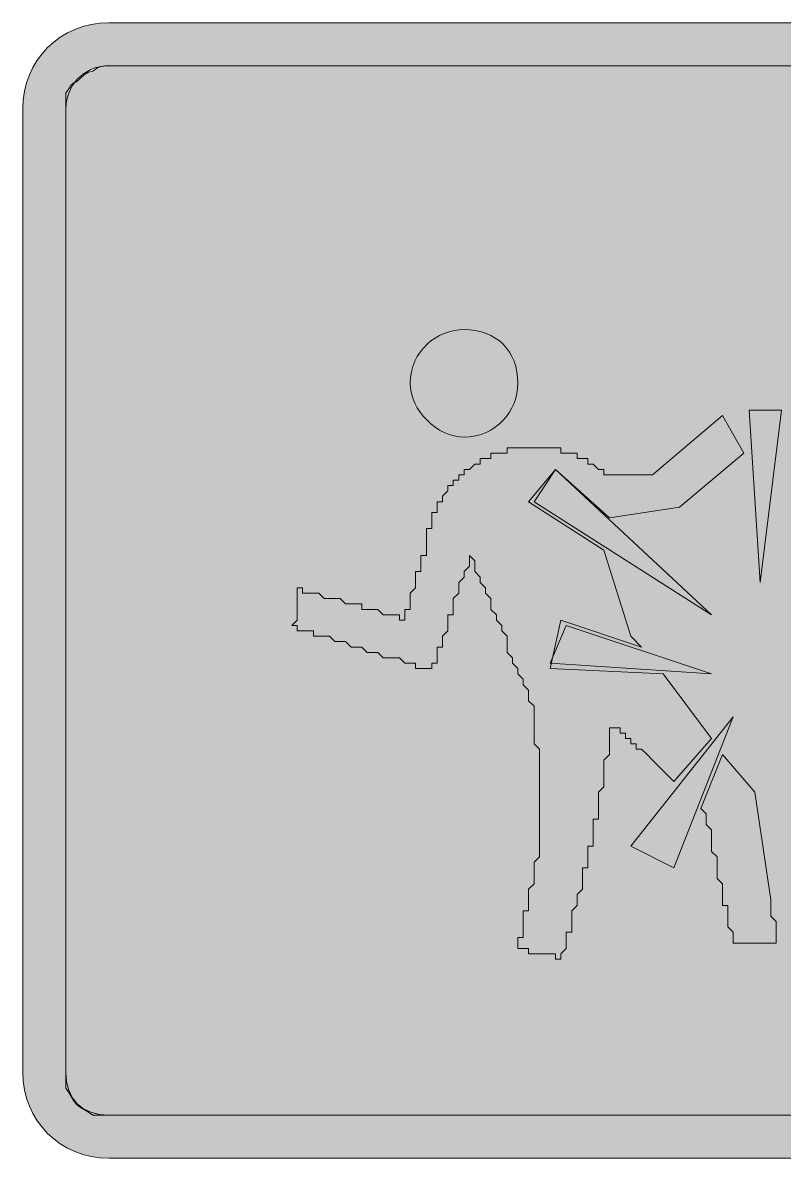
# Model space of a CAD drawing. Header units: metres. Extents: x 68 to 498, y 9 to 262.
# Drawn here: x 68.1 to 237.9, y 9.1 to 262.3 of the extents above; entities that cross this region are included whole.
import ezdxf

# ---------------------------------------------------------------- set-up
doc = ezdxf.new("R2010")
doc.units = ezdxf.units.M
doc.layers.add('FILL_BLACK_000000', color=7, linetype='Continuous', true_color=0x000000)
doc.layers.add('FILL_PINK_E1E1E1', color=7, linetype='Continuous', true_color=0xe1e1e1)

msp = doc.modelspace()

# ---------------------------------------------------------------- hatches: boundary and pattern name
at = {"layer": 'FILL_BLACK_000000', "true_color": 0x000000}
h = msp.add_hatch(color=7, dxfattribs=at)
h.dxf.hatch_style = 1
h.paths.add_polyline_path([(482.11, 261.89), (483.87, 261.37), (485.58, 260.67), (487.24, 259.8), (488.82, 258.78), (490.33, 257.61), (491.73, 256.32), (493.02, 254.92), (494.19, 253.41), (495.21, 251.83), (496.08, 250.17), (496.78, 248.46), (497.3, 246.7), (497.62, 244.92), (497.73, 243.12), (497.73, 28.32), (497.62, 26.52), (497.3, 24.74), (496.78, 22.98), (496.08, 21.27), (495.21, 19.61), (494.19, 18.03), (493.02, 16.52), (491.73, 15.12), (490.33, 13.48), (488.82, 12.16), (487.24, 11.11), (485.58, 10.32), (483.87, 9.75), (482.11, 9.38), (480.33, 9.18), (478.53, 9.12), (87.33, 9.12), (85.33, 9.22), (83.4, 9.5), (81.55, 9.97), (79.77, 10.6), (78.09, 11.4), (76.51, 12.35), (75.04, 13.44), (73.68, 14.67), (72.45, 16.03), (71.36, 17.5), (70.41, 19.08), (69.61, 20.76), (68.98, 22.54), (68.51, 24.39), (68.23, 26.32), (68.13, 28.32), (68.13, 243.12), (68.23, 245.12), (68.51, 247.05), (68.98, 248.9), (69.61, 250.68), (70.41, 252.36), (71.36, 253.94), (72.45, 255.41), (73.68, 256.77), (75.04, 258), (76.51, 259.09), (78.09, 260.04), (79.77, 260.84), (81.55, 261.47), (83.4, 261.94), (85.33, 262.22), (87.33, 262.32), (478.53, 262.32), (480.33, 262.21), (482.11, 261.89)])
h.paths.add_polyline_path([(86.23, 252.66), (85.19, 252.5), (84.22, 252.25), (83.3, 251.89), (81.66, 250.95), (80.28, 249.72), (79.19, 248.27), (78.39, 246.64), (77.9, 244.91), (77.73, 243.12), (77.73, 28.32), (77.9, 26.18), (78.39, 24.29), (79.19, 22.65), (80.28, 21.27), (81.66, 20.18), (83.3, 19.38), (85.19, 18.89), (87.33, 18.72), (478.53, 18.72), (480.32, 18.89), (482.05, 19.38), (483.68, 20.18), (485.13, 21.27), (486.36, 22.65), (487.31, 24.29), (487.66, 25.21), (487.91, 26.18), (488.07, 27.22), (488.13, 28.32), (488.13, 243.12), (487.92, 244.9), (487.38, 246.57), (486.61, 248.01), (485.73, 249.12), (483.93, 250.69), (482.13, 251.82), (481.23, 252.21), (480.33, 252.49), (479.43, 252.66), (478.53, 252.72), (87.33, 252.72), (86.23, 252.66)], flags=16)
h = msp.add_hatch(color=7, dxfattribs=at)
h.dxf.hatch_style = 1
h.paths.add_polyline_path([(178.47, 180.8), (178.31, 179.68), (178.04, 178.58), (177.67, 177.51), (177.2, 176.48), (176.63, 175.49), (175.97, 174.55), (175.23, 173.67), (174.4, 172.86), (173.49, 172.13), (172.5, 171.49), (171.44, 170.95), (170.31, 170.51), (169.11, 170.19), (167.85, 169.99), (166.53, 169.92), (165.41, 169.99), (164.29, 170.19), (163.19, 170.51), (162.12, 170.95), (161.09, 171.49), (160.1, 172.13), (159.16, 172.86), (158.28, 173.67), (157.47, 174.55), (156.74, 175.49), (156.1, 176.48), (155.56, 177.51), (155.12, 178.58), (154.8, 179.68), (154.6, 180.8), (154.53, 181.92), (154.6, 183.24), (154.8, 184.5), (155.12, 185.7), (155.56, 186.83), (156.1, 187.89), (156.74, 188.88), (157.47, 189.79), (158.28, 190.62), (159.16, 191.36), (160.1, 192.02), (161.09, 192.59), (162.12, 193.06), (163.19, 193.43), (164.29, 193.7), (165.41, 193.86), (166.53, 193.92), (167.85, 193.86), (169.11, 193.7), (170.31, 193.43), (171.44, 193.06), (172.5, 192.59), (173.49, 192.02), (174.4, 191.36), (175.23, 190.62), (175.97, 189.79), (176.63, 188.88), (177.2, 187.89), (177.67, 186.83), (178.04, 185.7), (178.31, 184.5), (178.47, 183.24), (178.53, 181.92), (178.47, 180.8)])
h = msp.add_hatch(color=7, dxfattribs=at)
h.dxf.hatch_style = 1
h.paths.add_polyline_path([(198.93, 103.92), (198.93, 102.72), (198.93, 101.52), (198.93, 100.32), (198.93, 99.12), (197.73, 97.92), (197.73, 96.72), (197.73, 95.52), (197.73, 94.32), (197.73, 93.12), (197.73, 91.92), (196.53, 90.72), (196.53, 89.52), (196.53, 88.32), (196.53, 87.12), (196.53, 85.92), (196.53, 84.72), (195.33, 84.72), (195.33, 83.52), (195.33, 82.32), (195.33, 81.12), (195.33, 79.92), (195.33, 78.72), (194.13, 78.72), (194.13, 77.52), (194.13, 76.32), (194.13, 75.12), (194.13, 73.92), (192.93, 73.92), (192.93, 72.72), (192.93, 71.52), (192.93, 70.32), (192.93, 69.12), (191.73, 67.92), (191.73, 66.72), (191.73, 65.52), (190.53, 64.32), (190.53, 63.12), (190.53, 61.92), (190.53, 60.72), (190.53, 59.52), (189.33, 59.52), (189.33, 58.32), (189.33, 57.12), (189.33, 55.92), (188.13, 54.72), (188.13, 53.52), (186.93, 53.52), (186.93, 54.72), (185.73, 54.72), (184.53, 54.72), (183.33, 54.72), (182.13, 54.72), (180.93, 54.72), (180.93, 55.92), (179.73, 55.92), (178.53, 55.92), (178.53, 57.12), (178.53, 58.32), (179.73, 58.32), (179.73, 59.52), (179.73, 60.72), (179.73, 61.92), (179.73, 63.12), (179.73, 64.32), (180.93, 64.32), (180.93, 65.52), (180.93, 66.72), (180.93, 67.92), (180.93, 69.12), (182.13, 70.32), (182.13, 71.52), (182.13, 72.72), (182.13, 73.92), (182.13, 75.12), (183.33, 76.32), (183.33, 77.52), (183.33, 78.72), (183.33, 79.92), (183.33, 81.12), (183.33, 82.32), (183.33, 83.52), (183.33, 84.72), (183.33, 85.92), (183.33, 87.12), (183.33, 88.32), (183.33, 89.52), (183.33, 90.72), (183.33, 91.92), (183.33, 93.12), (183.33, 94.32), (183.33, 95.52), (183.33, 96.72), (183.33, 97.92), (183.33, 99.12), (183.33, 100.32), (182.13, 101.52), (182.13, 102.72), (182.13, 103.92), (182.13, 105.12), (182.13, 106.32), (182.13, 107.52), (182.13, 108.72), (182.13, 109.92), (180.93, 111.12), (180.93, 112.32), (180.93, 113.52), (179.73, 114.72), (179.73, 115.92), (178.53, 117.12), (178.53, 118.32), (177.33, 119.52), (177.33, 120.72), (176.13, 121.92), (176.13, 124.32), (176.13, 125.52), (174.93, 126.72), (174.93, 127.92), (173.73, 129.12), (173.73, 130.32), (172.53, 131.52), (172.53, 132.72), (172.53, 133.92), (171.33, 135.12), (171.33, 136.32), (170.13, 137.52), (170.13, 138.72), (168.93, 139.92), (168.93, 141.12), (168.93, 142.32), (167.73, 143.52), (167.73, 142.32), (167.73, 141.12), (166.53, 139.92), (166.53, 138.72), (165.33, 137.52), (165.33, 136.32), (165.33, 135.12), (164.13, 133.92), (164.13, 132.72), (164.13, 131.52), (164.13, 130.32), (162.93, 130.32), (162.93, 129.12), (162.93, 127.92), (162.93, 126.72), (161.73, 125.52), (161.73, 124.32), (161.73, 123.12), (160.53, 123.12), (160.53, 121.92), (160.53, 120.72), (160.53, 119.52), (159.33, 119.52), (159.33, 118.32), (158.13, 118.32), (156.93, 118.32), (155.73, 118.32), (155.73, 119.52), (154.53, 119.52), (153.33, 119.52), (152.13, 120.72), (150.93, 120.72), (149.73, 120.72), (148.53, 120.72), (147.33, 121.92), (146.13, 121.92), (144.93, 121.92), (143.73, 123.12), (142.53, 123.12), (141.33, 123.12), (140.13, 124.32), (138.93, 124.32), (137.73, 124.32), (136.53, 125.52), (135.33, 125.52), (134.13, 125.52), (132.93, 125.52), (132.93, 126.72), (131.73, 126.72), (130.53, 126.72), (129.33, 126.72), (129.33, 127.92), (128.13, 127.92), (129.33, 129.12), (129.33, 130.32), (129.33, 131.52), (129.33, 132.72), (129.33, 133.92), (129.33, 135.12), (129.33, 136.32), (130.53, 136.32), (130.53, 135.12), (131.73, 135.12), (132.93, 135.12), (134.13, 135.12), (135.33, 133.92), (136.53, 133.92), (137.73, 133.92), (138.93, 133.92), (140.13, 132.72), (141.33, 132.72), (142.53, 132.72), (143.73, 132.72), (143.73, 131.52), (144.93, 131.52), (146.13, 131.52), (147.33, 131.52), (148.53, 130.32), (149.73, 130.32), (150.93, 130.32), (152.13, 130.32), (152.13, 129.12), (153.33, 129.12), (153.33, 130.32), (153.33, 131.52), (154.53, 131.52), (154.53, 132.72), (154.53, 133.92), (154.53, 135.12), (155.73, 136.32), (155.73, 137.52), (155.73, 138.72), (155.73, 139.92), (156.93, 139.92), (156.93, 141.12), (156.93, 142.32), (156.93, 143.52), (158.13, 143.52), (158.13, 144.72), (158.13, 145.92), (158.13, 147.12), (158.13, 148.32), (158.13, 149.52), (159.33, 149.52), (159.33, 150.72), (159.33, 151.92), (159.33, 153.12), (160.53, 153.12), (160.53, 154.32), (160.53, 155.52), (161.73, 155.52), (161.73, 156.72), (162.93, 157.92), (162.93, 159.12), (164.13, 159.12), (164.13, 160.32), (165.33, 160.32), (165.33, 161.52), (166.53, 161.52), (166.53, 162.72), (167.73, 162.72), (168.93, 163.92), (170.13, 163.92), (170.13, 165.12), (171.33, 165.12), (172.53, 165.12), (172.53, 166.32), (173.73, 166.32), (174.93, 166.32), (176.13, 166.32), (176.13, 167.52), (177.33, 167.52), (178.53, 167.52), (179.73, 167.52), (180.93, 167.52), (182.13, 167.52), (183.33, 167.52), (184.53, 167.52), (185.73, 167.52), (186.93, 167.52), (188.13, 167.52), (188.13, 166.32), (189.33, 166.32), (190.53, 166.32), (191.73, 166.32), (191.73, 165.12), (192.93, 165.12), (194.13, 165.12), (194.13, 163.92), (195.33, 163.92), (196.53, 162.72), (197.73, 162.72), (197.73, 161.52), (208.53, 161.52), (224.13, 174.72), (228.93, 166.32), (214.53, 154.32), (198.93, 151.92), (186.93, 162.72), (180.93, 155.52), (197.73, 144.72), (203.73, 125.52), (206.13, 123.12), (188.13, 129.12), (185.73, 118.32), (210.93, 117.12), (221.73, 102.72), (213.33, 93.12), (212.13, 94.32), (210.93, 95.52), (209.73, 96.72), (208.53, 97.92), (207.33, 99.12), (206.13, 100.32), (204.93, 100.32), (204.93, 101.52), (203.73, 101.52), (203.73, 102.72), (202.53, 102.72), (202.53, 103.92), (201.33, 103.92), (201.33, 105.12), (200.13, 105.12), (198.93, 105.12), (198.93, 103.92)])
h = msp.add_hatch(color=7, dxfattribs=at)
h.dxf.hatch_style = 1
h.paths.add_polyline_path([(232.53, 137.52), (230.13, 175.92), (237.33, 175.92), (232.53, 137.52)])
h = msp.add_hatch(color=7, dxfattribs=at)
h.dxf.hatch_style = 1
h.paths.add_polyline_path([(186.93, 162.72), (221.73, 130.32), (182.13, 155.52), (186.93, 162.72)])
h = msp.add_hatch(color=7, dxfattribs=at)
h.dxf.hatch_style = 1
h.paths.add_polyline_path([(221.73, 117.12), (185.73, 119.52), (189.33, 127.92), (221.73, 117.12)])
h = msp.add_hatch(color=7, dxfattribs=at)
h.dxf.hatch_style = 1
h.paths.add_polyline_path([(203.73, 78.72), (226.53, 107.52), (213.33, 73.92), (203.73, 78.72)])
h = msp.add_hatch(color=7, dxfattribs=at)
h.dxf.hatch_style = 1
h.paths.add_polyline_path([(224.13, 99.12), (231.33, 90.72), (234.93, 66.72), (234.93, 65.52), (234.93, 64.32), (234.93, 63.12), (236.13, 61.92), (236.13, 60.72), (236.13, 59.52), (236.13, 58.32), (236.13, 57.12), (234.93, 57.12), (233.73, 57.12), (232.53, 57.12), (231.33, 57.12), (230.13, 57.12), (228.93, 57.12), (227.73, 57.12), (226.53, 57.12), (226.53, 58.32), (226.53, 59.52), (225.33, 60.72), (225.33, 61.92), (225.33, 63.12), (225.33, 64.32), (225.33, 65.52), (224.13, 65.52), (224.13, 66.72), (224.13, 67.92), (224.13, 69.12), (224.13, 70.32), (222.93, 71.52), (222.93, 72.72), (222.93, 73.92), (222.93, 75.12), (222.93, 76.32), (221.73, 77.52), (221.73, 78.72), (221.73, 79.92), (221.73, 81.12), (221.73, 82.32), (220.53, 83.52), (220.53, 84.72), (220.53, 85.92), (219.33, 87.12), (224.13, 99.12)])
at = {"layer": 'FILL_PINK_E1E1E1', "true_color": 0xe1e1e1}
h = msp.add_hatch(color=7, dxfattribs=at)
h.dxf.hatch_style = 1
h.paths.add_polyline_path([(87.33, 18.72), (83.73, 18.72), (82.83, 19.43), (81.93, 19.92), (81.03, 20.41), (80.13, 21.12), (79.42, 22.02), (78.93, 22.92), (78.44, 23.82), (77.73, 24.72), (77.73, 28.32), (77.73, 243.12), (77.73, 246.72), (78.44, 247.6), (78.93, 248.37), (79.42, 248.91), (79.73, 249.07), (80.13, 249.12), (81.93, 250.77), (82.83, 251.31), (83.73, 251.52), (84.63, 252.21), (85.53, 252.57), (86.43, 252.7), (87.33, 252.72), (478.53, 252.72), (479.43, 252.66), (480.33, 252.49), (481.23, 252.21), (482.13, 251.82), (483.93, 250.69), (485.73, 249.12), (486.61, 248.01), (487.38, 246.57), (487.92, 244.9), (488.13, 243.12), (488.13, 28.32), (488.11, 27.42), (487.98, 26.52), (487.62, 25.62), (486.93, 24.72), (486.74, 23.82), (486.33, 22.92), (485.92, 22.02), (485.73, 21.12), (484.83, 20.41), (483.93, 19.92), (483.03, 19.43), (482.13, 18.72), (478.53, 18.72), (87.33, 18.72)])

# ---------------------------------------------------------------- linework, layer by layer
at = {"layer": 'FILL_BLACK_000000', "lineweight": 0, "true_color": 0x000000}
for points in [[(478.53, 9.12), (87.33, 9.12), (85.33, 9.22), (83.4, 9.5), (81.55, 9.97), (79.77, 10.6), (78.09, 11.4), (76.51, 12.35), (75.04, 13.44), (73.68, 14.67), (72.45, 16.03), (71.36, 17.5), (70.41, 19.08), (69.61, 20.76), (68.98, 22.54), (68.51, 24.39), (68.23, 26.32), (68.13, 28.32), (68.13, 243.12), (68.23, 245.12), (68.51, 247.05), (68.98, 248.9), (69.61, 250.68), (70.41, 252.36), (71.36, 253.94), (72.45, 255.41), (73.68, 256.77), (75.04, 258), (76.51, 259.09), (78.09, 260.04), (79.77, 260.84), (81.55, 261.47), (83.4, 261.94), (85.33, 262.22), (87.33, 262.32), (478.53, 262.32)], [(478.53, 252.72), (87.33, 252.72), (86.23, 252.66), (85.19, 252.5), (84.22, 252.25), (83.3, 251.89), (81.66, 250.95), (80.28, 249.72), (79.19, 248.27), (78.39, 246.64), (77.9, 244.91), (77.73, 243.12), (77.73, 28.32), (77.9, 26.18), (78.39, 24.29), (79.19, 22.65), (80.28, 21.27), (81.66, 20.18), (83.3, 19.38), (85.19, 18.89), (87.33, 18.72), (478.53, 18.72)]]:
    msp.add_lwpolyline(points, dxfattribs=at)
for points in [[(178.47, 180.8), (178.31, 179.68), (178.04, 178.58), (177.67, 177.51), (177.2, 176.48), (176.63, 175.49), (175.97, 174.55), (175.23, 173.67), (174.4, 172.86), (173.49, 172.13), (172.5, 171.49), (171.44, 170.95), (170.31, 170.51), (169.11, 170.19), (167.85, 169.99), (166.53, 169.92), (165.41, 169.99), (164.29, 170.19), (163.19, 170.51), (162.12, 170.95), (161.09, 171.49), (160.1, 172.13), (159.16, 172.86), (158.28, 173.67), (157.47, 174.55), (156.74, 175.49), (156.1, 176.48), (155.56, 177.51), (155.12, 178.58), (154.8, 179.68), (154.6, 180.8), (154.53, 181.92), (154.6, 183.24), (154.8, 184.5), (155.12, 185.7), (155.56, 186.83), (156.1, 187.89), (156.74, 188.88), (157.47, 189.79), (158.28, 190.62), (159.16, 191.36), (160.1, 192.02), (161.09, 192.59), (162.12, 193.06), (163.19, 193.43), (164.29, 193.7), (165.41, 193.86), (166.53, 193.92), (167.85, 193.86), (169.11, 193.7), (170.31, 193.43), (171.44, 193.06), (172.5, 192.59), (173.49, 192.02), (174.4, 191.36), (175.23, 190.62), (175.97, 189.79), (176.63, 188.88), (177.2, 187.89), (177.67, 186.83), (178.04, 185.7), (178.31, 184.5), (178.47, 183.24), (178.53, 181.92)], [(198.93, 103.92), (198.93, 102.72), (198.93, 101.52), (198.93, 100.32), (198.93, 99.12), (197.73, 97.92), (197.73, 96.72), (197.73, 95.52), (197.73, 94.32), (197.73, 93.12), (197.73, 91.92), (196.53, 90.72), (196.53, 89.52), (196.53, 88.32), (196.53, 87.12), (196.53, 85.92), (196.53, 84.72), (195.33, 84.72), (195.33, 83.52), (195.33, 82.32), (195.33, 81.12), (195.33, 79.92), (195.33, 78.72), (194.13, 78.72), (194.13, 77.52), (194.13, 76.32), (194.13, 75.12), (194.13, 73.92), (192.93, 73.92), (192.93, 72.72), (192.93, 71.52), (192.93, 70.32), (192.93, 69.12), (191.73, 67.92), (191.73, 66.72), (191.73, 65.52), (190.53, 64.32), (190.53, 63.12), (190.53, 61.92), (190.53, 60.72), (190.53, 59.52), (189.33, 59.52), (189.33, 58.32), (189.33, 57.12), (189.33, 55.92), (188.13, 54.72), (188.13, 53.52), (186.93, 53.52), (186.93, 54.72), (185.73, 54.72), (184.53, 54.72), (183.33, 54.72), (182.13, 54.72), (180.93, 54.72), (180.93, 55.92), (179.73, 55.92), (178.53, 55.92), (178.53, 57.12), (178.53, 58.32), (179.73, 58.32), (179.73, 59.52), (179.73, 60.72), (179.73, 61.92), (179.73, 63.12), (179.73, 64.32), (180.93, 64.32), (180.93, 65.52), (180.93, 66.72), (180.93, 67.92), (180.93, 69.12), (182.13, 70.32), (182.13, 71.52), (182.13, 72.72), (182.13, 73.92), (182.13, 75.12), (183.33, 76.32), (183.33, 77.52), (183.33, 78.72), (183.33, 79.92), (183.33, 81.12), (183.33, 82.32), (183.33, 83.52), (183.33, 84.72), (183.33, 85.92), (183.33, 87.12), (183.33, 88.32), (183.33, 89.52), (183.33, 90.72), (183.33, 91.92), (183.33, 93.12), (183.33, 94.32), (183.33, 95.52), (183.33, 96.72), (183.33, 97.92), (183.33, 99.12), (183.33, 100.32), (182.13, 101.52), (182.13, 102.72), (182.13, 103.92), (182.13, 105.12), (182.13, 106.32), (182.13, 107.52), (182.13, 108.72), (182.13, 109.92), (180.93, 111.12), (180.93, 112.32), (180.93, 113.52), (179.73, 114.72), (179.73, 115.92), (178.53, 117.12), (178.53, 118.32), (177.33, 119.52), (177.33, 120.72), (176.13, 121.92), (176.13, 124.32), (176.13, 125.52), (174.93, 126.72), (174.93, 127.92), (173.73, 129.12), (173.73, 130.32), (172.53, 131.52), (172.53, 132.72), (172.53, 133.92), (171.33, 135.12), (171.33, 136.32), (170.13, 137.52), (170.13, 138.72), (168.93, 139.92), (168.93, 141.12), (168.93, 142.32), (167.73, 143.52), (167.73, 142.32), (167.73, 141.12), (166.53, 139.92), (166.53, 138.72), (165.33, 137.52), (165.33, 136.32), (165.33, 135.12), (164.13, 133.92), (164.13, 132.72), (164.13, 131.52), (164.13, 130.32), (162.93, 130.32), (162.93, 129.12), (162.93, 127.92), (162.93, 126.72), (161.73, 125.52), (161.73, 124.32), (161.73, 123.12), (160.53, 123.12), (160.53, 121.92), (160.53, 120.72), (160.53, 119.52), (159.33, 119.52), (159.33, 118.32), (158.13, 118.32), (156.93, 118.32), (155.73, 118.32), (155.73, 119.52), (154.53, 119.52), (153.33, 119.52), (152.13, 120.72), (150.93, 120.72), (149.73, 120.72), (148.53, 120.72), (147.33, 121.92), (146.13, 121.92), (144.93, 121.92), (143.73, 123.12), (142.53, 123.12), (141.33, 123.12), (140.13, 124.32), (138.93, 124.32), (137.73, 124.32), (136.53, 125.52), (135.33, 125.52), (134.13, 125.52), (132.93, 125.52), (132.93, 126.72), (131.73, 126.72), (130.53, 126.72), (129.33, 126.72), (129.33, 127.92), (128.13, 127.92), (129.33, 129.12), (129.33, 130.32), (129.33, 131.52), (129.33, 132.72), (129.33, 133.92), (129.33, 135.12), (129.33, 136.32), (130.53, 136.32), (130.53, 135.12), (131.73, 135.12), (132.93, 135.12), (134.13, 135.12), (135.33, 133.92), (136.53, 133.92), (137.73, 133.92), (138.93, 133.92), (140.13, 132.72), (141.33, 132.72), (142.53, 132.72), (143.73, 132.72), (143.73, 131.52), (144.93, 131.52), (146.13, 131.52), (147.33, 131.52), (148.53, 130.32), (149.73, 130.32), (150.93, 130.32), (152.13, 130.32), (152.13, 129.12), (153.33, 129.12), (153.33, 130.32), (153.33, 131.52), (154.53, 131.52), (154.53, 132.72), (154.53, 133.92), (154.53, 135.12), (155.73, 136.32), (155.73, 137.52), (155.73, 138.72), (155.73, 139.92), (156.93, 139.92), (156.93, 141.12), (156.93, 142.32), (156.93, 143.52), (158.13, 143.52), (158.13, 144.72), (158.13, 145.92), (158.13, 147.12), (158.13, 148.32), (158.13, 149.52), (159.33, 149.52), (159.33, 150.72), (159.33, 151.92), (159.33, 153.12), (160.53, 153.12), (160.53, 154.32), (160.53, 155.52), (161.73, 155.52), (161.73, 156.72), (162.93, 157.92), (162.93, 159.12), (164.13, 159.12), (164.13, 160.32), (165.33, 160.32), (165.33, 161.52), (166.53, 161.52), (166.53, 162.72), (167.73, 162.72), (168.93, 163.92), (170.13, 163.92), (170.13, 165.12), (171.33, 165.12), (172.53, 165.12), (172.53, 166.32), (173.73, 166.32), (174.93, 166.32), (176.13, 166.32), (176.13, 167.52), (177.33, 167.52), (178.53, 167.52), (179.73, 167.52), (180.93, 167.52), (182.13, 167.52), (183.33, 167.52), (184.53, 167.52), (185.73, 167.52), (186.93, 167.52), (188.13, 167.52), (188.13, 166.32), (189.33, 166.32), (190.53, 166.32), (191.73, 166.32), (191.73, 165.12), (192.93, 165.12), (194.13, 165.12), (194.13, 163.92), (195.33, 163.92), (196.53, 162.72), (197.73, 162.72), (197.73, 161.52), (208.53, 161.52), (224.13, 174.72), (228.93, 166.32), (214.53, 154.32), (198.93, 151.92), (186.93, 162.72), (180.93, 155.52), (197.73, 144.72), (203.73, 125.52), (206.13, 123.12), (188.13, 129.12), (185.73, 118.32), (210.93, 117.12), (221.73, 102.72), (213.33, 93.12), (212.13, 94.32), (210.93, 95.52), (209.73, 96.72), (208.53, 97.92), (207.33, 99.12), (206.13, 100.32), (204.93, 100.32), (204.93, 101.52), (203.73, 101.52), (203.73, 102.72), (202.53, 102.72), (202.53, 103.92), (201.33, 103.92), (201.33, 105.12), (200.13, 105.12), (198.93, 105.12)], [(232.53, 137.52), (230.13, 175.92), (237.33, 175.92)], [(186.93, 162.72), (221.73, 130.32), (182.13, 155.52)], [(221.73, 117.12), (185.73, 119.52), (189.33, 127.92)], [(203.73, 78.72), (226.53, 107.52), (213.33, 73.92)], [(224.13, 99.12), (231.33, 90.72), (234.93, 66.72), (234.93, 65.52), (234.93, 64.32), (234.93, 63.12), (236.13, 61.92), (236.13, 60.72), (236.13, 59.52), (236.13, 58.32), (236.13, 57.12), (234.93, 57.12), (233.73, 57.12), (232.53, 57.12), (231.33, 57.12), (230.13, 57.12), (228.93, 57.12), (227.73, 57.12), (226.53, 57.12), (226.53, 58.32), (226.53, 59.52), (225.33, 60.72), (225.33, 61.92), (225.33, 63.12), (225.33, 64.32), (225.33, 65.52), (224.13, 65.52), (224.13, 66.72), (224.13, 67.92), (224.13, 69.12), (224.13, 70.32), (222.93, 71.52), (222.93, 72.72), (222.93, 73.92), (222.93, 75.12), (222.93, 76.32), (221.73, 77.52), (221.73, 78.72), (221.73, 79.92), (221.73, 81.12), (221.73, 82.32), (220.53, 83.52), (220.53, 84.72), (220.53, 85.92), (219.33, 87.12)]]:
    msp.add_lwpolyline(points, close=True, dxfattribs=at)
at = {"layer": 'FILL_PINK_E1E1E1', "lineweight": 0, "true_color": 0xe1e1e1}
msp.add_lwpolyline([(478.53, 18.72), (87.33, 18.72), (83.73, 18.72), (82.83, 19.43), (81.93, 19.92), (81.03, 20.41), (80.13, 21.12), (79.42, 22.02), (78.93, 22.92), (78.44, 23.82), (77.73, 24.72), (77.73, 28.32), (77.73, 243.12), (77.73, 246.72), (78.44, 247.6), (78.93, 248.37), (79.42, 248.91), (79.73, 249.07), (80.13, 249.12), (81.93, 250.77), (82.83, 251.31), (83.73, 251.52), (84.63, 252.21), (85.53, 252.57), (86.43, 252.7), (87.33, 252.72), (478.53, 252.72)], dxfattribs=at)

doc.saveas('drawing.dxf')
